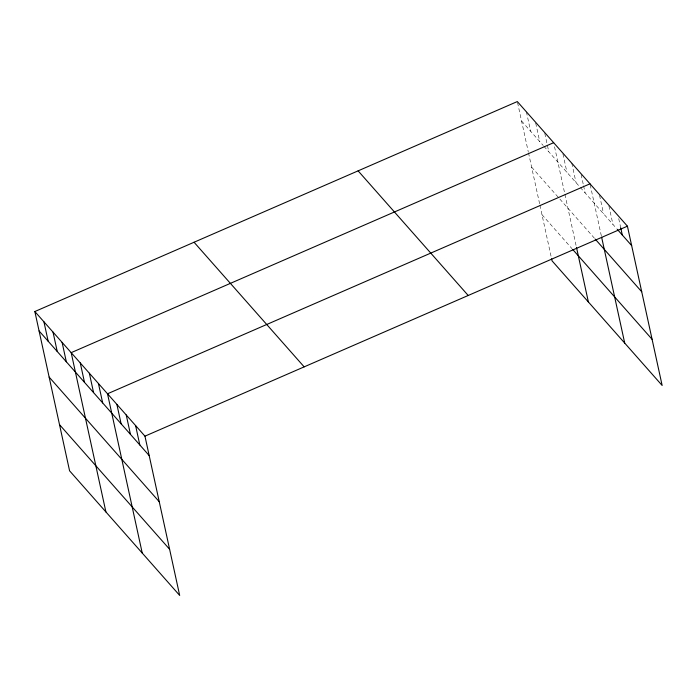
<?xml version="1.0" encoding="UTF-8"?>
<svg xmlns="http://www.w3.org/2000/svg" width="697" height="697" viewBox="0 0 697 697"><rect width="100%" height="100%" fill="white"/><g stroke="black" fill="none" stroke-linecap="round" stroke-linejoin="round"><path stroke-width="0.52" stroke-dasharray="3.48 2.61" d="M521.556 120.973L543.216 145.49M543.913 146.283L579.547 186.613M580.244 187.406L616.531 228.485M531.619 167.132L595.203 239.097M541.987 214.685L572.028 248.698M618.727 218.658L620.739 227.849M608.925 206.024L612.933 224.408M599.568 195.43L603.576 213.822M590.211 184.836L601.38 236.048M581.124 174.555L583.354 184.775M583.581 185.794L585.14 192.947M571.819 163.255L576.053 182.666M562.958 153.993L566.966 172.377M554.542 146.771L576.245 246.302M544.793 133.432L547.241 144.662M547.467 145.69L548.8 151.815M535.714 123.151L539.722 141.535M526.409 111.842L530.635 131.254M517.549 102.581L528.265 151.746M528.492 152.774L539.687 204.116M539.914 205.179L551.379 257.768"/><path stroke-width="1.05" d="M34.85 311.533L144.95 436.156L179.678 595.438L69.578 470.815L34.85 311.533L517.322 101.562L627.422 226.185L662.15 385.467L552.05 260.844L551.606 258.796M553.653 142.685L71.181 352.656L105.909 511.938M589.984 183.816L107.512 393.779L142.24 553.069M144.95 436.156L627.422 226.185M617.254 229.304L631.656 245.597M595.203 239.097L641.719 291.755M572.734 249.482L652.087 339.308M358.11 170.852L468.201 295.476M194.062 242.242L304.162 366.866M39.084 330.944L149.184 455.568M49.147 377.103L159.247 501.727M59.515 424.656L169.615 549.28M620.739 227.849L622.29 235.002M601.598 237.076L624.712 343.098M576.48 247.357L588.381 301.975M135.593 425.562L139.818 444.974M126.235 414.968L130.461 434.379M116.869 404.373L121.104 423.785M98.434 383.498L102.668 402.91M89.347 373.217L93.581 392.629M80.268 362.937L84.494 382.348M62.103 342.375L66.328 361.787M53.016 332.094L57.25 351.506M43.937 321.814L48.163 341.225"/></g></svg>
